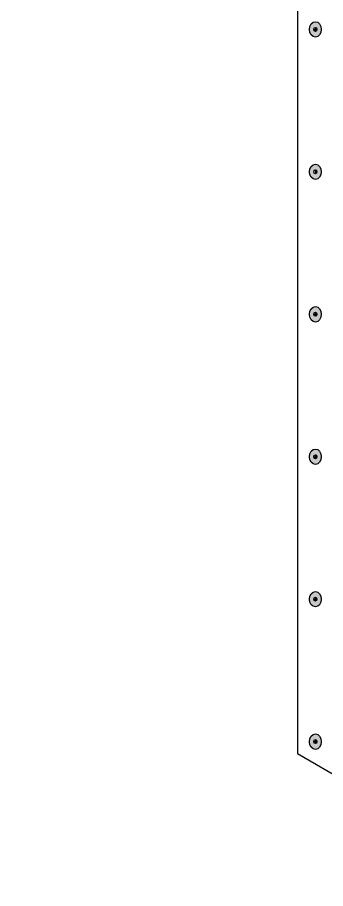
# Model space of a CAD drawing. Header units: inches. Extents: x -20.8 to 74.7, y -53.7 to 19.1.
# Drawn here: x -12.3 to -9.65, y -30.75 to -23.26 of the extents above; entities that cross this region are included whole.
import ezdxf

# ---------------------------------------------------------------- set-up
doc = ezdxf.new("R2010")
doc.units = ezdxf.units.IN
doc.header["$MEASUREMENT"] = 0
doc.layers.add('G-ANNO-TTLB', color=7, linetype='Continuous', lineweight=0)
doc.layers.add('TYVEK', color=7, linetype='Continuous', lineweight=0)

# ---------------------------------------------------------------- blocks, each defined once
blk = doc.blocks.new('Block_500')
at = {"layer": 'TYVEK', "color": 18, "lineweight": 25, "true_color": 0x000000}
for points in [[(-9.8854, -28.9081)], [(-8.5565, -29.6774)]]:
    blk.add_lwpolyline(points, dxfattribs=at)
blk = doc.blocks.new('Block_509')
at = {"layer": 'TYVEK', "true_color": 0x003b71, "transparency": 33554687}
h = blk.add_hatch(color=156, dxfattribs=at)
h.dxf.hatch_style = 2
edge = h.paths.add_edge_path()
edge.add_ellipse((-9.7392, -23.3628), major_axis=(0, 0.0664), ratio=0.766948, start_angle=0, end_angle=360)
at = {"layer": 'TYVEK', "color": 252, "lineweight": 25, "true_color": 0x838484}
for p, q in [((-9.7392, -23.3453), (-9.7392, -23.3795)), ((-9.7527, -23.3624), (-9.7257, -23.3624))]:
    blk.add_line(p, q, dxfattribs=at)
at = {"layer": 'TYVEK', "color": 18, "lineweight": 25, "true_color": 0x000000}
blk.add_ellipse((-9.7392, -23.3628), major_axis=(0, 0.0664), ratio=0.766948, dxfattribs=at)
at = {"layer": 'TYVEK', "color": 252, "lineweight": 25, "true_color": 0x838484}
blk.add_ellipse((-9.7392, -23.3624), major_axis=(0, 0.0171), ratio=0.788846, dxfattribs=at)
blk = doc.blocks.new('Block_510')
at = {"layer": 'TYVEK', "true_color": 0x003b71, "transparency": 33554687}
h = blk.add_hatch(color=156, dxfattribs=at)
h.dxf.hatch_style = 2
edge = h.paths.add_edge_path()
edge.add_ellipse((-9.7392, -29.4845), major_axis=(0, 0.0664), ratio=0.766948, start_angle=0, end_angle=360)
at = {"layer": 'TYVEK', "color": 252, "lineweight": 25, "true_color": 0x838484}
for p, q in [((-9.7527, -29.4841), (-9.7257, -29.4841)), ((-9.7392, -29.4669), (-9.7392, -29.5012))]:
    blk.add_line(p, q, dxfattribs=at)
at = {"layer": 'TYVEK', "color": 18, "lineweight": 25, "true_color": 0x000000}
blk.add_ellipse((-9.7392, -29.4845), major_axis=(0, 0.0664), ratio=0.766948, dxfattribs=at)
at = {"layer": 'TYVEK', "color": 252, "lineweight": 25, "true_color": 0x838484}
blk.add_ellipse((-9.7392, -29.4841), major_axis=(0, 0.0171), ratio=0.788846, dxfattribs=at)
blk = doc.blocks.new('Block_511')
at = {"layer": 'TYVEK', "true_color": 0x003b71, "transparency": 33554687}
h = blk.add_hatch(color=156, dxfattribs=at)
h.dxf.hatch_style = 2
edge = h.paths.add_edge_path()
edge.add_ellipse((-9.7392, -25.8115), major_axis=(0, 0.0664), ratio=0.766948, start_angle=0, end_angle=360)
at = {"layer": 'TYVEK', "color": 252, "lineweight": 25, "true_color": 0x838484}
for p, q in [((-9.7527, -25.8111), (-9.7257, -25.8111)), ((-9.7392, -25.7939), (-9.7392, -25.8282))]:
    blk.add_line(p, q, dxfattribs=at)
at = {"layer": 'TYVEK', "color": 18, "lineweight": 25, "true_color": 0x000000}
blk.add_ellipse((-9.7392, -25.8115), major_axis=(0, 0.0664), ratio=0.766948, dxfattribs=at)
at = {"layer": 'TYVEK', "color": 252, "lineweight": 25, "true_color": 0x838484}
blk.add_ellipse((-9.7392, -25.8111), major_axis=(0, 0.0171), ratio=0.788846, dxfattribs=at)
blk = doc.blocks.new('Block_512')
at = {"layer": 'TYVEK', "true_color": 0x003b71, "transparency": 33554687}
h = blk.add_hatch(color=156, dxfattribs=at)
h.dxf.hatch_style = 2
edge = h.paths.add_edge_path()
edge.add_ellipse((-9.7392, -24.5871), major_axis=(0, 0.0664), ratio=0.766948, start_angle=0, end_angle=360)
at = {"layer": 'TYVEK', "color": 252, "lineweight": 25, "true_color": 0x838484}
for p, q in [((-9.7527, -24.5732), (-9.7257, -24.5732)), ((-9.7392, -24.5696), (-9.7392, -24.6039))]:
    blk.add_line(p, q, dxfattribs=at)
at = {"layer": 'TYVEK', "color": 18, "lineweight": 25, "true_color": 0x000000}
blk.add_ellipse((-9.7392, -24.5871), major_axis=(0, 0.0664), ratio=0.766948, dxfattribs=at)
at = {"layer": 'TYVEK', "color": 252, "lineweight": 25, "true_color": 0x838484}
blk.add_ellipse((-9.7392, -24.5867), major_axis=(0, 0.0171), ratio=0.788846, dxfattribs=at)
blk = doc.blocks.new('Block_513')
at = {"layer": 'TYVEK', "true_color": 0x003b71, "transparency": 33554687}
h = blk.add_hatch(color=156, dxfattribs=at)
h.dxf.hatch_style = 2
edge = h.paths.add_edge_path()
edge.add_ellipse((-9.7392, -27.0358), major_axis=(0, 0.0664), ratio=0.766948, start_angle=0, end_angle=360)
at = {"layer": 'TYVEK', "color": 252, "lineweight": 25, "true_color": 0x838484}
for p, q in [((-9.7392, -27.0183), (-9.7392, -27.0525)), ((-9.7527, -27.0354), (-9.7257, -27.0354))]:
    blk.add_line(p, q, dxfattribs=at)
at = {"layer": 'TYVEK', "color": 18, "lineweight": 25, "true_color": 0x000000}
blk.add_ellipse((-9.7392, -27.0358), major_axis=(0, 0.0664), ratio=0.766948, dxfattribs=at)
at = {"layer": 'TYVEK', "color": 252, "lineweight": 25, "true_color": 0x838484}
blk.add_ellipse((-9.7392, -27.0354), major_axis=(0, 0.0171), ratio=0.788846, dxfattribs=at)
blk = doc.blocks.new('Block_514')
at = {"layer": 'TYVEK', "true_color": 0x003b71, "transparency": 33554687}
h = blk.add_hatch(color=156, dxfattribs=at)
h.dxf.hatch_style = 2
edge = h.paths.add_edge_path()
edge.add_ellipse((-9.7392, -28.2601), major_axis=(0, 0.0664), ratio=0.766948, start_angle=0, end_angle=360)
at = {"layer": 'TYVEK', "color": 252, "lineweight": 25, "true_color": 0x838484}
for p, q in [((-9.7527, -28.2597), (-9.7257, -28.2597)), ((-9.7392, -28.2426), (-9.7392, -28.2769))]:
    blk.add_line(p, q, dxfattribs=at)
at = {"layer": 'TYVEK', "color": 18, "lineweight": 25, "true_color": 0x000000}
blk.add_ellipse((-9.7392, -28.2601), major_axis=(0, 0.0664), ratio=0.766948, dxfattribs=at)
at = {"layer": 'TYVEK', "color": 252, "lineweight": 25, "true_color": 0x838484}
blk.add_ellipse((-9.7392, -28.2597), major_axis=(0, 0.0171), ratio=0.788846, dxfattribs=at)
blk = doc.blocks.new('Block_508')
at = {"layer": 'TYVEK'}
for name in ['Block_509', 'Block_512', 'Block_511', 'Block_513', 'Block_514', 'Block_510']:
    blk.add_blockref(name, (0, 0), dxfattribs=at)
blk = doc.blocks.new('Block_518')
at = {"layer": 'TYVEK', "true_color": 0x003b71, "transparency": 33554687}
h = blk.add_hatch(color=156, dxfattribs=at)
h.dxf.hatch_style = 2
edge = h.paths.add_edge_path()
edge.add_ellipse((-8.6487, -23.9704), major_axis=(0, 0.0664), ratio=0.766948, start_angle=0, end_angle=360)
at = {"layer": 'TYVEK', "color": 252, "lineweight": 25, "true_color": 0x838484}
for p, q in [((-8.6487, -23.9529), (-8.6487, -23.9872)), ((-8.6623, -23.97), (-8.6352, -23.97))]:
    blk.add_line(p, q, dxfattribs=at)
at = {"layer": 'TYVEK', "color": 18, "lineweight": 25, "true_color": 0x000000}
blk.add_ellipse((-8.6487, -23.9704), major_axis=(0, 0.0664), ratio=0.766948, dxfattribs=at)
at = {"layer": 'TYVEK', "color": 252, "lineweight": 25, "true_color": 0x838484}
blk.add_ellipse((-8.6487, -23.97), major_axis=(0, 0.0171), ratio=0.788846, dxfattribs=at)
blk = doc.blocks.new('Block_519')
at = {"layer": 'TYVEK', "color": 18, "lineweight": 25, "true_color": 0x000000}
blk.add_lwpolyline([(-9.7127, -23.3586)], dxfattribs=at)
blk = doc.blocks.new('Block_517')
at = {"layer": 'TYVEK', "color": 18, "lineweight": 25, "true_color": 0x000000}
blk.add_lwpolyline([(-6.4062, -26.6691)], dxfattribs=at)
at = {"layer": 'TYVEK'}
for name in ['Block_519', 'Block_518']:
    blk.add_blockref(name, (0, 0), dxfattribs=at)
blk = doc.blocks.new('Block_520')
at = {"layer": 'TYVEK', "color": 18, "lineweight": 25, "true_color": 0x000000}
for points in [[(-9.8922, -29.5829)], [(-6.159, -31.7441)]]:
    blk.add_lwpolyline(points, dxfattribs=at)

msp = doc.modelspace()

# ---------------------------------------------------------------- hatches: boundary and pattern name
at = {"layer": 'G-ANNO-TTLB', "true_color": 0xb9529f, "transparency": 33554687}
h = msp.add_hatch(color=233, dxfattribs=at)
edge = h.paths.add_edge_path()
edge.add_spline(control_points=[(19.8832, -53.7487), (19.8832, -53.7487), (-20.8169, -53.7487), (-20.8169, -53.7487), (-20.8169, -53.7487), (-20.8169, -19.6134), (-20.8169, -19.6134), (-20.8169, -19.6134), (19.8832, -19.6134), (19.8832, -19.6134), (19.8832, -19.6134), (19.8832, -53.7487), (19.8832, -53.7487)], knot_values=[0, 0, 0, 0, 1, 1, 1, 2, 2, 2, 3, 3, 3, 4, 4, 4, 4], degree=3, periodic=0)
edge = h.paths.add_edge_path()
edge.add_spline(control_points=[(-20.6918, -19.7385), (-20.6918, -19.7385), (-20.6918, -53.6237), (-20.6918, -53.6237), (-20.6918, -53.6237), (19.7581, -53.6237), (19.7581, -53.6237), (19.7581, -53.6237), (19.7581, -19.7385), (19.7581, -19.7385), (19.7581, -19.7385), (-20.6918, -19.7385), (-20.6918, -19.7385)], knot_values=[0, 0, 0, 0, 1, 1, 1, 2, 2, 2, 3, 3, 3, 4, 4, 4, 4], degree=3, periodic=0)
edge.add_line((-20.6918, -19.7385), (-20.6918, -19.7385))

# ---------------------------------------------------------------- linework, layer by layer
at = {"layer": 'G-ANNO-TTLB'}
for points in [[(19.8832, -53.7487), (19.8832, -53.7487), (-20.8169, -53.7487), (-20.8169, -53.7487), (-20.8169, -53.7487), (-20.8169, -19.6134), (-20.8169, -19.6134), (-20.8169, -19.6134), (19.8832, -19.6134), (19.8832, -19.6134), (19.8832, -19.6134), (19.8832, -53.7487), (19.8832, -53.7487)], [(-20.6918, -19.7385), (-20.6918, -19.7385), (-20.6918, -53.6237), (-20.6918, -53.6237), (-20.6918, -53.6237), (19.7581, -53.6237), (19.7581, -53.6237), (19.7581, -53.6237), (19.7581, -19.7385), (19.7581, -19.7385), (19.7581, -19.7385), (-20.6918, -19.7385), (-20.6918, -19.7385)]]:
    msp.add_open_spline(points, degree=3, knots=[0, 0, 0, 0, 1, 1, 1, 2, 2, 2, 3, 3, 3, 4, 4, 4, 4], dxfattribs=at)
at = {"layer": 'TYVEK', "color": 18, "lineweight": 25, "true_color": 0x000000}
for p, q in [((-9.8922, -23.0401), (-9.8922, -29.5865)), ((-9.8922, -29.5865), (-6.159, -31.7478))]:
    msp.add_line(p, q, dxfattribs=at)

# ---------------------------------------------------------------- block references
at = {"layer": 'TYVEK'}
for name in ['Block_508', 'Block_517', 'Block_500', 'Block_520']:
    msp.add_blockref(name, (0, 0), dxfattribs=at)

doc.saveas('drawing.dxf')
